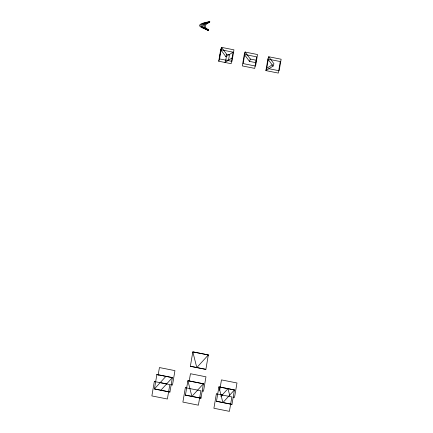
<?xml version="1.0" encoding="UTF-8"?>
<svg xmlns="http://www.w3.org/2000/svg" width="433" height="433" viewBox="0 0 433 433"><rect width="100%" height="100%" fill="white"/><g stroke="black" fill="none" stroke-linecap="round" stroke-linejoin="round"><path stroke-width="0.65" d="M156.881 374.534L154.424 388.948L160.854 390.257L169.931 392.033L172.394 377.619L156.881 374.534L172.394 377.619L160.854 390.257M158.094 375.416L159.436 367.552L174.948 370.637L172.486 385.056L170.548 384.666M233.1 52.166L225.912 56.696L220.689 49.698L233.1 52.166L231.13 63.694L218.725 61.226L220.689 49.698L221.544 47.37L233.95 49.838L231.98 61.372L227.412 60.463M218.725 61.226L219.574 58.904L221.544 47.37L226.762 54.369L229.506 54.428L228.521 60.198L225.777 60.138L224.927 62.46L232.115 57.93M225.777 60.138L226.432 56.29M185.443 395.118L187.9 380.704L203.413 383.79L200.95 398.203L185.443 395.118L200.95 398.203L200.62 396.893M190.363 366.286L192.826 351.872L201.902 353.647L208.333 354.957L205.87 369.371L190.363 366.286L205.87 369.371M189.226 380.932L190.455 373.722L205.967 376.807L203.505 391.226L202.211 390.967M273.093 66.081L267.87 59.083L268.725 56.755L273.943 63.754L273.093 66.081L265.905 70.611L267.87 59.083L280.281 61.551L278.311 73.08L265.905 70.611L266.755 68.29L268.287 59.316M268.503 58.038L268.725 56.755L281.131 59.224L279.161 70.758L268.714 68.679M216.462 401.288L218.919 386.875L227.996 388.645L234.432 389.96L231.969 404.373L216.462 401.288L231.969 404.373M219.683 390.377L221.474 379.893L236.981 382.978L234.524 397.397L233.23 397.137M219.704 55.462L220.559 53.135M225.912 56.696L226.762 54.369M249.5 61.389L250.35 59.061L245.132 52.063L244.282 54.39L242.312 65.919L254.718 68.387L256.688 56.858L244.282 54.39L249.5 61.389L255.703 62.623L256.558 60.295L250.35 59.061M165.963 376.304L154.424 388.948L169.931 392.033M220.895 396.422L227.996 388.645L229.82 395.854M266.755 68.29L272.281 64.804M209.675 22.419L207.45 23.328L206.13 24.41A4.601 4.238 20.1 0 0 205.578 25.266L205.155 27.311L206.568 28.486A31.56 29.049 20.1 0 1 207.862 29.401L208.414 29.817M209.702 22.262C203.689 23.306 201.637 27.836 208.387 29.969M209.729 22.11C207.207 22.705 203.51 23.425 202.796 26.353A0.947 0.871 20.1 0 0 203.007 26.927L206.287 28.887A40.253 37.054 20.1 0 1 208.36 30.121M209.756 21.959C204.782 22.684 196.863 26.11 206.065 28.935A33.574 30.9 20.1 0 1 208.338 30.278M209.783 21.802C198.823 23.929 197.291 25.92 208.311 30.429M209.81 21.65C203.434 22.727 192.929 25.049 205.35 28.924A38.136 35.105 20.1 0 1 208.284 30.581M219.574 58.904L226.102 60.203M160.21 382.61L166.667 383.898M220.305 394.566L222.892 395.08M154.332 381.511L151.869 395.924L167.376 399.01L169.839 384.596L154.332 381.511M185.351 387.681L182.888 402.095L198.395 405.18L200.858 390.766L185.351 387.681M245.132 52.063L243.162 63.597L255.573 66.065L257.538 54.531L245.132 52.063M216.365 393.851L213.907 408.265L229.414 411.35L231.877 396.937L216.365 393.851M208.333 354.957L196.793 367.601L192.826 351.872L208.333 354.957M203.413 383.79L191.873 396.428L187.9 380.704L203.413 383.79M234.432 389.96L222.892 402.598L218.919 386.875L234.432 389.96"/></g></svg>
